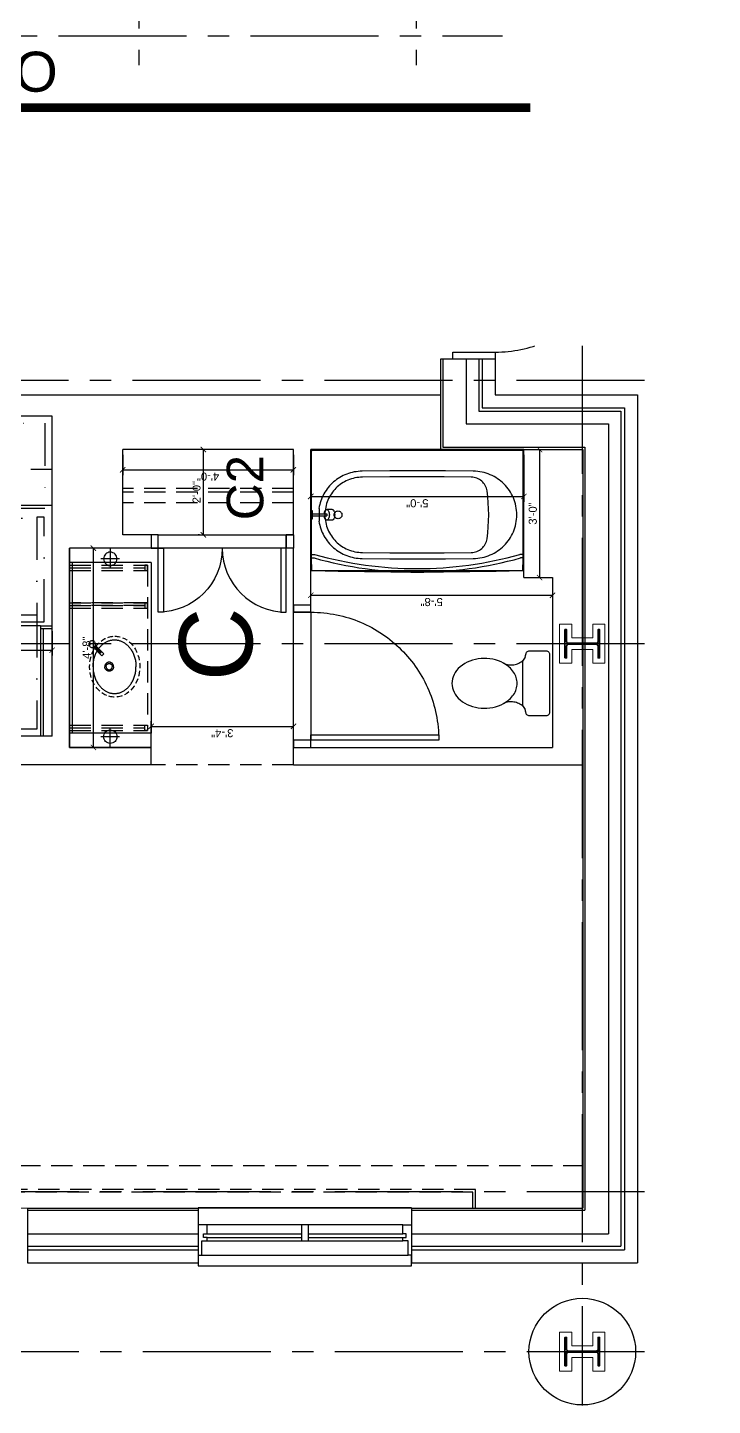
# Model space of a CAD drawing. Header units: inches. Extents: x 5995 to 10907, y 3795 to 5123.
# Drawn here: x 6920.1 to 7112.7, y 4413.8 to 4801.2 of the extents above; entities that cross this region are included whole.
import ezdxf
from ezdxf.enums import TextEntityAlignment as Align
from ezdxf.xclip import XClip

# ---------------------------------------------------------------- set-up
doc = ezdxf.new("R2010")
doc.units = ezdxf.units.IN
doc.header["$LTSCALE"] = 48
doc.header["$MEASUREMENT"] = 0
doc.header["$XCLIPFRAME"] = 0
for name, pattern in [('CENTER2', [1.125, 0.75, -0.125, 0.125, -0.125]), ('DASHDOT2', [0.5, 0.25, -0.125, 0, -0.125]), ('HIDDEN', [0.375, 0.25, -0.125]), ('HIDDEN2', [0.1875, 0.125, -0.0625])]:
    doc.linetypes.add(name, pattern=pattern)
for name, color, linetype in [('_0_Objects', 8, 'Continuous'), ('A-Door', 8, 'Continuous'), ('A-Door-Head', 8, 'Continuous'), ('A-Eqpm', 8, 'Continuous'), ('A-Eqpm-NIC', 8, 'DASHDOT2'), ('A-Flor-Case', 8, 'Continuous'), ('A-Flor-Case-Hidden', 8, 'HIDDEN2'), ('A-Flor-Ovhd', 8, 'HIDDEN2'), ('A-Flor-Pfix', 8, 'Continuous'), ('A-Flor-Soffit', 8, 'HIDDEN2'), ('A-Flor-Spcl', 8, 'Continuous'), ('A-Flor-Wall Mtd Fixture', 8, 'Continuous'), ('A-Glaz', 8, 'Continuous'), ('A-Glaz-Sill', 8, 'Continuous'), ('A-Grid(3-32)', 8, 'CENTER2'), ('A-Wall-Full', 8, 'Continuous'), ('A-Wall-Hatch', 8, 'Continuous')]:
    doc.layers.add(name, color=color, linetype=linetype)
for name, color, linetype, lineweight in [('A-Detl-Hatch', 8, 'Continuous', 18), ('G-Anno-Ttlb', 8, 'Continuous', 50), ('G-Anno-Ttlb @ 12', 8, 'Continuous', 50), ('G-Anno-Ttlb @ 24', 8, 'Continuous', 50), ('G-Anno-Ttlb @ 48', 8, 'Continuous', 50), ('G-Anno-Ttlb @ 96', 8, 'Continuous', 50), ('S-Detl-Hatch', 8, 'Continuous', 18), ('S-Detl-Wide', 8, 'Continuous', 35)]:
    doc.layers.add(name, color=color, linetype=linetype, lineweight=lineweight)
doc.layers.add('G-Anno-Nplt', color=8, linetype='Continuous', lineweight=18, plot=False)
doc.layers.add('G-Anno-View', color=8, linetype='Continuous', lineweight=18, plot=False)
doc.styles.add('G1DIM', font='arial.ttf')
doc.styles.add('RomanS', font='arial.ttf')
doc.styles.get("Standard").update_dxf_attribs({"font": 'arial.ttf'})
doc.dimstyles.new('Aec-Arch-I-96', dxfattribs={"dimscale": 96, "dimtxt": 0.09375, "dimasz": 0.0625, "dimexe": 0.0625, "dimexo": 0.0625, "dimgap": 0.03125, "dimtad": 1, "dimdec": 3, "dimzin": 3, "dimdsep": 46, "dimlunit": 4, "dimtxsty": 'G1DIM', "dimblk": 'ARCHTICK', "dimcen": 0.09375, "dimclrd": 256, "dimclre": 256, "dimclrt": 256, "dimazin": 2, "dimtfac": 0.75, "dimtdec": 3, "dimtix": 1, "dimtmove": 2, "dimatfit": 2, "dimldrblk": 'OPEN90', "dimfxl": 0.0625, "dimtolj": 1, "dimtzin": 0, "dimarcsym": 0})

# ---------------------------------------------------------------- blocks, each defined once
blk = doc.blocks.new('shower head')
for p, q in [((0.5, 0.25), (4.48, 0.25)), ((6.04, 1.5), (4.5, 1.5)), ((0.5, -0.25), (4.48, -0.25)), ((6.02, -1.5), (4.49, -1.5))]:
    blk.add_line(p, q)
blk.add_lwpolyline([(0, -1.12), (0.5, -1.12), (0.5, 1.12), (0, 1.12)], close=True)
at = {"extrusion": (0, 0, -1)}
for centre, start_param, end_param in [((4.5, 0), 4.878708, 10.826996), ((6.02, 0), 6.265998, 9.430839)]:
    blk.add_ellipse(centre, major_axis=(0, 1.5), ratio=0.483735, start_param=start_param, end_param=end_param, dxfattribs=at)
blk.add_open_spline([(4.48, 0.25), (4.49, 0.2), (4.49, 0.16), (4.49, 0.11), (4.5, 0.04), (4.5, -0.04), (4.49, -0.11), (4.49, -0.16), (4.49, -0.21), (4.48, -0.25)], degree=3, knots=[7.6339989, 7.6339989, 7.6339989, 7.6339989, 7.7552894, 7.7552894, 7.7552894, 7.9540134, 7.9540134, 7.9540134, 8.074038, 8.074038, 8.074038, 8.074038])
blk = doc.blocks.new('shower curtain rod')
for p, q in [((-59.75, 0), (-60, 0)), ((-59.75, -2.5), (-59.75, 0)), ((-0.25, 0), (0, 0)), ((-0.25, -2.5), (-0.25, 0)), ((-59.75, -2.5), (-60, -2.5)), ((-59.75, -0.75), (-58.86, -0.75)), ((-59.75, -1.75), (-59, -1.75)), ((-0.25, -0.75), (-1.14, -0.75)), ((-0.25, -1.75), (-1, -1.75)), ((-0.25, -2.5), (0, -2.5))]:
    blk.add_line(p, q)
for centre, radius, start, end in [((-30, 101.37), 107.12, 254.2934, 285.7066), ((-30, 101.34), 106.09, 254.2167, 285.7833)]:
    blk.add_arc(centre, radius, start, end)
blk = doc.blocks.new('tub plan')
for p, q in [((0.12, -32.25), (0.12, -0.31)), ((59.44, -0.12), (0.31, -0.12)), ((59.63, -32.25), (59.63, -0.31)), ((2.25, -16.5), (2.25, -20)), ((-0.07, -33.87), (59.81, -33.87)), ((0.19, -33.86), (0.19, -32.36)), ((59.56, -33.86), (59.56, -32.36))]:
    blk.add_line(p, q)
blk.add_circle((7.62, -18.25), 1.09)
for centre, radius, start, end in [((0.31, -0.31), 0.188, 90, 180), ((59.44, -0.31), 0.188, 0, 90), ((14.37, -18.25), 12.25, 90, 171.7868), ((14.5, -18.25), 10.59, 90, 180), ((30, -982.48), 976.6, 89.08325, 90.91675), ((29.77, -940.73), 933.2, 89.06218, 90.93782), ((45.05, -12.16), 4.5, 8.0478, 90), ((45.62, -18.25), 12.25, 270, 90), ((1.97, -18.25), 48, 351.9522, 8.0478), ((14.5, -18.25), 10.59, 180, 270), ((14.37, -18.25), 12.25, 188.2132, 270), ((45.05, -24.34), 4.5, 270, 351.9522), ((30, 945.98), 976.6, 269.08325, 270.91675), ((29.77, 904.23), 933.2, 269.06218, 270.93782), ((0.25, -32.25), 0.13, 180, 241.143), ((0.25, -33.69), 0.13, 246.6399, 270), ((29.87, 1136.13), 1170.38, 268.54955, 271.45045), ((59.5, -32.25), 0.13, 298.857, 0), ((59.81, -33.81), 0.06, 270, 0)]:
    blk.add_arc(centre, radius, start, end)
at = {"layer": 'A-Flor-Pfix'}
blk.add_blockref('shower head', (-0.07, -18.25), dxfattribs=at)
at = {"layer": 'A-Flor-Spcl'}
blk.add_blockref('shower curtain rod', (59.87, -28.62), dxfattribs=at)
blk = doc.blocks.new('Toiliet American Std Cadet Pro')
for p, q in [((0, 8.06), (0, -8.06)), ((5.84, 9.06), (1, 9.06)), ((6.84, 7.9), (6.84, 8.06)), ((7.53, 6.52), (7, 7.36)), ((7.69, -5.98), (7.69, 5.98)), ((7, -7.36), (7.53, -6.52)), ((1, -9.06), (5.84, -9.06)), ((6.84, -8.06), (6.84, -7.9))]:
    blk.add_line(p, q)
for centre, radius, start, end in [((1, 8.06), 1, 90, 180), ((5.84, 8.06), 1, 0, 90), ((7.84, 7.9), 1, 180, 212.4157), ((6.69, 5.98), 1, 0, 32.4157), ((10.89, 10.1), 4.91, 226.8784, 295.5831), ((7.84, -7.9), 1, 147.5844, 180), ((10.89, -10.1), 4.91, 64.417, 133.1217), ((6.69, -5.98), 1, 327.5844, 0), ((1, -8.06), 1, 180, 270), ((5.84, -8.06), 1, 270, 0)]:
    blk.add_arc(centre, radius, start, end)
for start_param, end_param in [(4.086017, 8.480354), (2.197169, 4.086017)]:
    blk.add_ellipse((18.39, 0), major_axis=(9.17, 0), ratio=0.762999, start_param=start_param, end_param=end_param)
blk = doc.blocks.new('wall sconce')
for p, q in [((-1, 0), (4.625, 0)), ((2, -2.625), (2, 2.625))]:
    blk.add_line(p, q)
blk.add_circle((2, 0), 1.875)
blk = doc.blocks.new('sink1915rear')
for p, q in [((-6, -4.54), (-3.61, -6.94)), ((-5.78, -4.41), (-3.96, -6.23)), ((-5.6, -4.24), (-3.78, -6.05)), ((-5.47, -4.01), (-3.08, -6.41)), ((-3.96, -6.23), (-3.78, -6.05)), ((-3.61, -6.94), (-3.08, -6.41))]:
    blk.add_line(p, q)
blk.add_circle((-6.35, -3.67), 0.938)
for points, knots in [([(-5.07, -5.48), (-5.16, -5.54), (-5.5, -5.8), (-6.03, -6.29), (-6.6, -6.99), (-7.03, -7.71), (-7.32, -8.45), (-7.5, -9.2), (-7.56, -9.95), (-7.5, -10.7), (-7.32, -11.45), (-7.03, -12.19), (-6.6, -12.91), (-6.03, -13.61), (-5.33, -14.26), (-4.48, -14.84), (-3.5, -15.33), (-2.41, -15.7), (-1.23, -15.95), (-0.41, -15.98), (0, -15.99)], [5.387657, 5.387657, 5.387657, 5.387657, 5.72094, 6.671915, 7.55893, 8.391939, 9.182354, 9.943851, 10.690053, 11.436458, 12.198524, 12.989815, 13.823917, 14.712127, 15.664288, 16.687236, 17.780855, 18.938437, 20.147416, 21.38303, 21.38303, 21.38303, 21.38303]), ([(0, -3.91), (-0.41, -3.93), (-1.23, -3.96), (-2.41, -4.2), (-3.48, -4.57), (-4.13, -4.89), (-4.43, -5.06)], [0, 0, 0, 0, 1.238365, 2.448444, 3.606048, 4.621257, 4.621257, 4.621257, 4.621257])]:
    blk.add_open_spline(points, degree=3, knots=knots)
for points in [[(0, -9.7), (-0.48, -9.61), (-0.88, -9.34), (-1.15, -8.93), (-1.25, -8.45), (-1.15, -7.97), (-0.88, -7.57), (-0.48, -7.3), (0, -7.2)], [(0, -7.58), (-0.33, -7.64), (-0.62, -7.83), (-0.81, -8.12), (-0.87, -8.45), (-0.81, -8.79), (-0.62, -9.07), (-0.33, -9.26), (0, -9.33)], [(0, -3.91), (1.24, -3.99), (2.42, -4.23), (3.52, -4.61), (4.49, -5.1), (5.33, -5.68), (6.03, -6.32), (6.59, -7.01), (7.01, -7.73), (7.31, -8.46), (7.48, -9.21), (7.54, -9.95), (7.48, -10.69), (7.31, -11.44), (7.01, -12.17), (6.59, -12.89), (6.03, -13.58), (5.33, -14.22), (4.49, -14.81), (3.51, -15.3), (2.42, -15.67), (1.23, -15.91), (0, -15.99)], [(0, -9.7), (0.48, -9.61), (0.88, -9.34), (1.15, -8.93), (1.25, -8.45), (1.15, -7.97), (0.88, -7.57), (0.48, -7.3), (0, -7.2)], [(0, -7.58), (0.33, -7.64), (0.62, -7.83), (0.81, -8.12), (0.88, -8.45), (0.81, -8.79), (0.62, -9.07), (0.33, -9.26), (0, -9.33)]]:
    blk.add_spline(points, degree=3)
at = {"layer": 'A-Flor-Case-Hidden', "linetype": 'HIDDEN2', "ltscale": 0.25, "extrusion": (0, 0, -1)}
blk.add_ellipse((0, -10.01), major_axis=(-8.56, 0), ratio=0.824818, dxfattribs=at)
blk = doc.blocks.new('41in Std Vanity')
at = {"layer": 'A-Flor-Case'}
for p, q in [((23, 52), (0, 52)), ((0.75, 4), (0.75, 52)), ((23, 4), (23, 52)), ((23, 4), (0, 4))]:
    blk.add_line(p, q, dxfattribs=at)
at = {"layer": 'A-Flor-Case-Hidden'}
for p, q in [((0, 51.25), (22, 51.25)), ((0, 50.5), (21.25, 50.5)), ((22, 4.75), (22, 51.125)), ((0, 49.75), (21.25, 49.75)), ((0, 16.875), (21.25, 16.875)), ((0, 16.125), (21.25, 16.125)), ((21.25, 16.125), (0.75, 16.125)), ((0, 15.375), (22, 15.375)), ((21.25, 15.375), (0.75, 15.375)), ((0, 6.25), (21.25, 6.25)), ((0, 5.5), (21.25, 5.5)), ((0, 4.75), (22, 4.75))]:
    blk.add_line(p, q, dxfattribs=at)
for points in [[(21.25, 49.75), (22, 49.75), (22, 51.25), (21.25, 51.25)], [(21.25, 16.875), (22, 16.875), (22, 15.375), (21.25, 15.375)], [(21.25, 6.25), (22, 6.25), (22, 4.75), (21.25, 4.75)]]:
    blk.add_lwpolyline(points, close=True, dxfattribs=at)
at = {"layer": 'A-Wall-Full'}
for p, q in [((0, 0), (0, 56)), ((0, 56), (23, 56)), ((23, 0), (0, 0))]:
    blk.add_line(p, q, dxfattribs=at)
at = {"layer": 'A-Flor-Pfix', "rotation": 90}
blk.add_blockref('sink1915rear', (2.736, 33.312), dxfattribs=at)
at = {"layer": 'A-Flor-Wall Mtd Fixture', "xscale": -1, "rotation": 90}
blk.add_blockref('wall sconce', (11.5, 55), dxfattribs=at)
at = {"layer": 'A-Flor-Wall Mtd Fixture', "rotation": 90}
blk.add_blockref('wall sconce', (11.5, 1), dxfattribs=at)
blk = doc.blocks.new('36in door')
blk.add_lwpolyline([(-1.5, -36), (0, -36), (0, 0), (-1.5, 0)], close=True)
blk.add_arc((0, 0), 36, 180, 270)
blk = doc.blocks.new('_ArchTick')
at = {"linetype": 'ByBlock', "const_width": 0.15}
blk.add_lwpolyline([(-0.5, -0.5), (0.5, 0.5)], dxfattribs=at)
blk = doc.blocks.new('*D132')
at = {"layer": 'Defpoints', "transparency": 16777216}
for p in [(4.88, 128.67), (60.88, 129.13), (60.88, 129.13)]:
    blk.add_point(p, dxfattribs=at)
at = {"layer": 'G-Anno-Nplt', "lineweight": -2, "transparency": 16777216}
for p, q in [((4.88, 130.17), (4.88, 130.63)), ((4.88, 129.13), (60.88, 129.13))]:
    blk.add_line(p, q, dxfattribs=at)
at = {"layer": 'G-Anno-Nplt', "lineweight": -2, "transparency": 16777216, "xscale": 1.5, "yscale": 1.5, "zscale": 1.5, "rotation": 180}
blk.add_blockref('_ArchTick', (4.88, 129.13), dxfattribs=at)
at = {"layer": 'G-Anno-Nplt', "lineweight": -2, "transparency": 16777216, "xscale": 1.5, "yscale": 1.5, "zscale": 1.5}
blk.add_blockref('_ArchTick', (60.88, 129.13), dxfattribs=at)
at = {"layer": 'G-Anno-Nplt', "transparency": 16777216, "insert": (32.88, 131.03), "char_height": 2.25, "attachment_point": 5, "style": 'G1DIM'}
blk.add_mtext('\\A1;4\'-8"', dxfattribs=at)
blk = doc.blocks.new('_Open90')
at = {"linetype": 'ByBlock', "lineweight": -2}
for p, q in [((0, 0), (-1, 0)), ((-0.5, 0.5), (0, 0)), ((0, 0), (-0.5, -0.5))]:
    blk.add_line(p, q, dxfattribs=at)
blk = doc.blocks.new('*D133')
at = {"layer": 'Defpoints', "transparency": 16777216}
for p in [(0, 112.88), (0, 72.88), (10.78, 72.88)]:
    blk.add_point(p, dxfattribs=at)
at = {"layer": 'G-Anno-Nplt', "lineweight": -2, "transparency": 16777216}
for p, q in [((1.5, 112.88), (12.28, 112.88)), ((10.78, 112.88), (10.78, 72.88)), ((1.5, 72.88), (12.28, 72.88))]:
    blk.add_line(p, q, dxfattribs=at)
at = {"layer": 'G-Anno-Nplt', "lineweight": -2, "transparency": 16777216, "xscale": 1.5, "yscale": 1.5, "zscale": 1.5}
for p, rotation in [((10.78, 112.88), 90), ((10.78, 72.88), 270)]:
    blk.add_blockref('_ArchTick', p, dxfattribs=dict(at, rotation=rotation))
at = {"layer": 'G-Anno-Nplt', "transparency": 16777216, "insert": (8.88, 92.88), "char_height": 2.25, "attachment_point": 5, "rotation": 90, "style": 'G1DIM'}
blk.add_mtext('\\A1;3\'-4"', dxfattribs=at)
blk = doc.blocks.new('*D134')
at = {"layer": 'Defpoints', "transparency": 16777216}
for p in [(47.64, 68), (47.64, 0), (47.64, 0)]:
    blk.add_point(p, dxfattribs=at)
at = {"layer": 'G-Anno-Nplt', "lineweight": -2, "transparency": 16777216}
blk.add_line((47.64, 68), (47.64, 0), dxfattribs=at)
at = {"layer": 'G-Anno-Nplt', "lineweight": -2, "transparency": 16777216, "xscale": 1.5, "yscale": 1.5, "zscale": 1.5}
for p, rotation in [((47.64, 68), 90), ((47.64, 0), 270)]:
    blk.add_blockref('_ArchTick', p, dxfattribs=dict(at, rotation=rotation))
at = {"layer": 'G-Anno-Nplt', "transparency": 16777216, "insert": (45.74, 34), "char_height": 2.25, "attachment_point": 5, "rotation": 90, "style": 'G1DIM'}
blk.add_mtext('\\A1;5\'-8"', dxfattribs=at)
blk = doc.blocks.new('*D135')
at = {"layer": 'Defpoints', "transparency": 16777216}
for p in [(52.62, 7.98), (88.62, 8.06), (52.62, 3.66)]:
    blk.add_point(p, dxfattribs=at)
at = {"layer": 'G-Anno-Nplt', "lineweight": -2, "transparency": 16777216}
for p, q in [((52.62, 6.48), (52.62, 2.16)), ((88.62, 6.56), (88.62, 2.16)), ((88.62, 3.66), (52.62, 3.66))]:
    blk.add_line(p, q, dxfattribs=at)
at = {"layer": 'G-Anno-Nplt', "lineweight": -2, "transparency": 16777216, "xscale": 1.5, "yscale": 1.5, "zscale": 1.5, "rotation": 180}
blk.add_blockref('_ArchTick', (52.62, 3.66), dxfattribs=at)
at = {"layer": 'G-Anno-Nplt', "lineweight": -2, "transparency": 16777216, "xscale": 1.5, "yscale": 1.5, "zscale": 1.5}
blk.add_blockref('_ArchTick', (88.62, 3.66), dxfattribs=at)
at = {"layer": 'G-Anno-Nplt', "transparency": 16777216, "insert": (70.62, 5.56), "char_height": 2.25, "attachment_point": 5, "style": 'G1DIM'}
blk.add_mtext('\\A1;3\'-0"', dxfattribs=at)
blk = doc.blocks.new('*D136')
at = {"layer": 'Defpoints', "transparency": 16777216}
for p in [(88.62, 68), (75.42, 8.06), (88.62, 8.06)]:
    blk.add_point(p, dxfattribs=at)
at = {"layer": 'G-Anno-Nplt', "lineweight": -2, "transparency": 16777216}
for p, q in [((87.12, 68), (73.92, 68)), ((75.42, 68), (75.42, 8.06)), ((87.12, 8.06), (73.92, 8.06))]:
    blk.add_line(p, q, dxfattribs=at)
at = {"layer": 'G-Anno-Nplt', "lineweight": -2, "transparency": 16777216, "xscale": 1.5, "yscale": 1.5, "zscale": 1.5}
for p, rotation in [((75.42, 68), 90), ((75.42, 8.06), 270)]:
    blk.add_blockref('_ArchTick', p, dxfattribs=dict(at, rotation=rotation))
at = {"layer": 'G-Anno-Nplt', "transparency": 16777216, "insert": (73.52, 38.03), "char_height": 2.25, "attachment_point": 5, "rotation": 90, "style": 'G1DIM'}
blk.add_mtext('\\A1;5\'-0"', dxfattribs=at)
blk = doc.blocks.new('refrigerator')
blk.add_line((-30.125, 0), (-30.125, -29.5))
for points in [[(-32.125, -29.5), (0, -29.5), (0, 0), (-32.125, 0)], [(-34.125, -3.75), (-32.125, -3.75), (-32.125, -2.25), (-34.125, -2.25)], [(-59.625, -31.5), (-59.625, -29.5), (-30.125, -29.5), (-30.125, -31.5)]]:
    blk.add_lwpolyline(points, close=True)
blk.add_arc((-30.125, -29.5), 29.5, 90, 183.88744)
blk = doc.blocks.new('kitchen faucet')
for p, q in [((0.93, 0.38), (8.38, 0.38)), ((1, 0.12), (4, 0.12)), ((4, -0.12), (4, 0.12)), ((0.93, -0.38), (8.38, -0.38)), ((1, -0.12), (4, -0.12))]:
    blk.add_line(p, q)
blk.add_circle((0, 0), 1)
blk.add_arc((8.38, 0), 0.375, 270, 90)
blk = doc.blocks.new('kitchen sink')
blk.add_lwpolyline([(-14.94, -6.97, 0.143329), (-14, -7.25), (-3, -7.25, 0.414214), (-1.25, -5.5), (-1.25, 5.5, 0.414214), (-3, 7.25), (-14, 7.25, 0.414214), (-15.75, 5.5), (-15.75, -5.5, 0.143329), (-15.47, -6.44, 0.143329)], format="xyb")
blk.add_circle((-10.75, 0), 1.5)
at = {"layer": 'A-Flor-Case-Hidden'}
for p, q in [((-15.75, 8.5), (-17, 7.25)), ((-1.25, 8.5), (0, 7.25)), ((-16.64, -7.61), (-17, -7.25)), ((-1.25, -8.5), (0, -7.25)), ((-15.75, -8.5), (-16.11, -8.14))]:
    blk.add_line(p, q, dxfattribs=at)
for points in [[(-1.25, 8.5), (-15.75, 8.5)], [(-17, 7.25), (-17, -7.25)], [(0, -7.25), (0, 7.25)], [(-15.75, -8.5), (-1.25, -8.5)]]:
    blk.add_lwpolyline(points, dxfattribs=at)
at = {"rotation": 45.00000000000001}
blk.add_blockref('kitchen faucet', (-17.38, -8.88), dxfattribs=at)
blk = doc.blocks.new('cooktop')
at = {"ltscale": 0.5}
blk.add_lwpolyline([(-7.56, -21.5), (7.56, -21.5, 0.414214), (8.56, -20.5), (8.56, -1, 0.414214), (7.56, 0), (-7.56, 0, 0.414214), (-8.56, -1), (-8.56, -20.5, 0.414214)], format="xyb", close=True, dxfattribs=at)
for centre, radius in [((-3.27, -5.47), 3), ((6.32, -3.4), 0.75), ((6.32, -6.24), 0.75), ((-0.31, -15.05), 4.66)]:
    blk.add_circle(centre, radius, dxfattribs=at)
blk = doc.blocks.new('*D177')
at = {"layer": 'Defpoints', "transparency": 16777216}
for p in [(-59, 34.87), (-90, 34.75), (-59, 25.02)]:
    blk.add_point(p, dxfattribs=at)
at = {"layer": 'G-Anno-Nplt', "lineweight": -2, "transparency": 16777216}
for p, q in [((-90, 33.25), (-90, 23.52)), ((-59, 33.37), (-59, 23.52)), ((-90, 25.02), (-59, 25.02))]:
    blk.add_line(p, q, dxfattribs=at)
at = {"layer": 'G-Anno-Nplt', "lineweight": -2, "transparency": 16777216, "xscale": 1.5, "yscale": 1.5, "zscale": 1.5, "rotation": 180}
blk.add_blockref('_ArchTick', (-90, 25.02), dxfattribs=at)
at = {"layer": 'G-Anno-Nplt', "lineweight": -2, "transparency": 16777216, "xscale": 1.5, "yscale": 1.5, "zscale": 1.5}
blk.add_blockref('_ArchTick', (-59, 25.02), dxfattribs=at)
at = {"layer": 'G-Anno-Nplt', "transparency": 16777216, "insert": (-74.5, 26.9), "char_height": 2.25, "attachment_point": 5, "style": 'G1DIM'}
blk.add_mtext('\\A1;2\'-7"', dxfattribs=at)
blk = doc.blocks.new('*D178')
at = {"layer": 'Defpoints', "transparency": 16777216}
for p in [(-59, 34.75), (-25, 34.75), (-25, 25.02)]:
    blk.add_point(p, dxfattribs=at)
at = {"layer": 'G-Anno-Nplt', "lineweight": -2, "transparency": 16777216}
for p, q in [((-59, 33.25), (-59, 23.52)), ((-25, 33.25), (-25, 23.52)), ((-59, 25.02), (-25, 25.02))]:
    blk.add_line(p, q, dxfattribs=at)
at = {"layer": 'G-Anno-Nplt', "lineweight": -2, "transparency": 16777216, "xscale": 1.5, "yscale": 1.5, "zscale": 1.5, "rotation": 180}
blk.add_blockref('_ArchTick', (-59, 25.02), dxfattribs=at)
at = {"layer": 'G-Anno-Nplt', "lineweight": -2, "transparency": 16777216, "xscale": 1.5, "yscale": 1.5, "zscale": 1.5}
blk.add_blockref('_ArchTick', (-25, 25.02), dxfattribs=at)
at = {"layer": 'G-Anno-Nplt', "transparency": 16777216, "insert": (-42, 26.92), "char_height": 2.25, "attachment_point": 5, "style": 'G1DIM'}
blk.add_mtext('\\A1;2\'-10"', dxfattribs=at)
blk = doc.blocks.new('*D179')
at = {"layer": 'Defpoints', "transparency": 16777216}
for p in [(-59, 34.75), (-65.84, 0), (-59, 0)]:
    blk.add_point(p, dxfattribs=at)
at = {"layer": 'G-Anno-Nplt', "lineweight": -2, "transparency": 16777216}
for p, q in [((-60.5, 34.75), (-67.34, 34.75)), ((-65.84, 34.75), (-65.84, 0)), ((-60.5, 0), (-67.34, 0))]:
    blk.add_line(p, q, dxfattribs=at)
at = {"layer": 'G-Anno-Nplt', "lineweight": -2, "transparency": 16777216, "xscale": 1.5, "yscale": 1.5, "zscale": 1.5}
for p, rotation in [((-65.84, 34.75), 90), ((-65.84, 0), 270)]:
    blk.add_blockref('_ArchTick', p, dxfattribs=dict(at, rotation=rotation))
at = {"layer": 'G-Anno-Nplt', "transparency": 16777216, "insert": (-68.6, 17.37), "char_height": 2.25, "attachment_point": 5, "rotation": 90, "style": 'G1DIM'}
blk.add_mtext('\\A1;2\'-10{\\H0.750000x;\\S3/4;}"', dxfattribs=at)
blk = doc.blocks.new('*D180')
at = {"layer": 'Defpoints', "transparency": 16777216}
for p in [(-25, 25.02), (0, 25.02), (0, 25.02)]:
    blk.add_point(p, dxfattribs=at)
at = {"layer": 'G-Anno-Nplt', "lineweight": -2, "transparency": 16777216}
blk.add_line((-25, 25.02), (0, 25.02), dxfattribs=at)
at = {"layer": 'G-Anno-Nplt', "lineweight": -2, "transparency": 16777216, "xscale": 1.5, "yscale": 1.5, "zscale": 1.5, "rotation": 180}
blk.add_blockref('_ArchTick', (-25, 25.02), dxfattribs=at)
at = {"layer": 'G-Anno-Nplt', "lineweight": -2, "transparency": 16777216, "xscale": 1.5, "yscale": 1.5, "zscale": 1.5}
blk.add_blockref('_ArchTick', (0, 25.02), dxfattribs=at)
at = {"layer": 'G-Anno-Nplt', "transparency": 16777216, "insert": (-12.5, 26.9), "char_height": 2.25, "attachment_point": 5, "style": 'G1DIM'}
blk.add_mtext('\\A1;2\'-1"', dxfattribs=at)
blk = doc.blocks.new('*D181')
at = {"layer": 'Defpoints', "transparency": 16777216}
for p in [(0, 78), (0, 0), (6.36, 0)]:
    blk.add_point(p, dxfattribs=at)
at = {"layer": 'G-Anno-Nplt', "lineweight": -2, "transparency": 16777216}
for p, q in [((1.5, 78), (7.86, 78)), ((6.36, 78), (6.36, 0)), ((1.5, 0), (7.86, 0))]:
    blk.add_line(p, q, dxfattribs=at)
at = {"layer": 'G-Anno-Nplt', "lineweight": -2, "transparency": 16777216, "xscale": 1.5, "yscale": 1.5, "zscale": 1.5}
for p, rotation in [((6.36, 78), 90), ((6.36, 0), 270)]:
    blk.add_blockref('_ArchTick', p, dxfattribs=dict(at, rotation=rotation))
at = {"layer": 'G-Anno-Nplt', "transparency": 16777216, "insert": (4.46, 39), "char_height": 2.25, "attachment_point": 5, "rotation": 90, "style": 'G1DIM'}
blk.add_mtext('\\A1;6\'-6"', dxfattribs=at)
blk = doc.blocks.new('*D139')
at = {"layer": 'Defpoints', "transparency": 16777216}
for p in [(3.75, -38.13), (27.75, -37.67), (27.75, -38.13)]:
    blk.add_point(p, dxfattribs=at)
at = {"layer": 'G-Anno-Nplt', "lineweight": -2, "transparency": 16777216}
for p, q in [((3.75, -36.63), (3.75, -36.17)), ((3.75, -37.67), (27.75, -37.67)), ((27.75, -36.63), (27.75, -36.17))]:
    blk.add_line(p, q, dxfattribs=at)
at = {"layer": 'G-Anno-Nplt', "lineweight": -2, "transparency": 16777216, "xscale": 1.5, "yscale": 1.5, "zscale": 1.5, "rotation": 180}
blk.add_blockref('_ArchTick', (3.75, -37.67), dxfattribs=at)
at = {"layer": 'G-Anno-Nplt', "lineweight": -2, "transparency": 16777216, "xscale": 1.5, "yscale": 1.5, "zscale": 1.5}
blk.add_blockref('_ArchTick', (27.75, -37.67), dxfattribs=at)
at = {"layer": 'G-Anno-Nplt', "transparency": 16777216, "insert": (15.75, -35.77), "char_height": 2.25, "attachment_point": 5, "style": 'G1DIM'}
blk.add_mtext('\\A1;2\'-0"', dxfattribs=at)
blk = doc.blocks.new('*D140')
at = {"layer": 'Defpoints', "transparency": 16777216}
for p in [(27.75, -15), (22.03, -63), (27.75, -63)]:
    blk.add_point(p, dxfattribs=at)
at = {"layer": 'G-Anno-Nplt', "lineweight": -2, "transparency": 16777216}
for p, q in [((26.25, -15), (20.53, -15)), ((22.03, -15), (22.03, -63)), ((26.25, -63), (20.53, -63))]:
    blk.add_line(p, q, dxfattribs=at)
at = {"layer": 'G-Anno-Nplt', "lineweight": -2, "transparency": 16777216, "xscale": 1.5, "yscale": 1.5, "zscale": 1.5}
for p, rotation in [((22.03, -15), 90), ((22.03, -63), 270)]:
    blk.add_blockref('_ArchTick', p, dxfattribs=dict(at, rotation=rotation))
at = {"layer": 'G-Anno-Nplt', "transparency": 16777216, "insert": (20.14, -39), "char_height": 2.25, "attachment_point": 5, "rotation": 90, "style": 'G1DIM'}
blk.add_mtext('\\A1;4\'-0"', dxfattribs=at)
blk = doc.blocks.new('18in door')
blk.add_lwpolyline([(0, 0), (1.5, 0), (1.5, 18), (0, 18)], close=True)
blk.add_arc((0, 0), 18, 0, 90)
blk = doc.blocks.new('*U188')
at = {"layer": 'G-Anno-Ttlb'}
blk.add_lwpolyline([(0.2109, 0, 0.025, 0.025, 0), (3.1155, 0, 0.000521, 0.000521, 0)], format="xyseb", dxfattribs=at)
blk = doc.blocks.new('*U247')
at = {"layer": 'G-Anno-Ttlb @ 96', "xscale": 96, "yscale": 96, "zscale": 96}
blk.add_blockref('*U188', (6762.39, 4778.67), dxfattribs=at)
blk = doc.blocks.new('Anno_Title_T1')
at = {"linetype": 'ByBlock', "lineweight": -2, "style": 'RomanS'}
blk.add_attdef('TITLE', (2.75, 0.5), '', height=1.25, dxfattribs=at)
blk.add_attdef('SCALE', text='', height=0.75, dxfattribs=at).set_placement((2.75, -0.5), align=Align.TOP_LEFT)
blk = doc.blocks.new('*U249')
at = {"layer": 'G-Anno-Ttlb @ 12'}
ref = blk.add_blockref('Anno_Title_T1', (6762.39, 4778.67), dxfattribs=dict(at, xscale=1.125, yscale=1.125, zscale=1.125))
ref.add_attrib('SCALE', 'SCALE: 1/4"= 1\'-0"', dxfattribs={"layer": '0', "linetype": 'ByBlock', "lineweight": -2, "height": 0.8438}).set_placement((6765.48, 4778.11), align=Align.TOP_LEFT)
ref.add_attrib('TITLE', 'KS3- KING STUDIO', (6765.48, 4779.23), dxfattribs={"layer": '0', "linetype": 'ByBlock', "lineweight": -2, "height": 1.4062})
at = {"layer": 'G-Anno-Ttlb @ 24'}
ref = blk.add_blockref('Anno_Title_T1', (6762.39, 4778.67), dxfattribs=dict(at, xscale=2.25, yscale=2.25, zscale=2.25))
ref.add_attrib('SCALE', 'SCALE: 1/4"= 1\'-0"', dxfattribs={"layer": '0', "linetype": 'ByBlock', "lineweight": -2, "height": 1.6875}).set_placement((6768.58, 4777.55), align=Align.TOP_LEFT)
ref.add_attrib('TITLE', 'KS3- KING STUDIO', (6768.58, 4779.8), dxfattribs={"layer": '0', "linetype": 'ByBlock', "lineweight": -2, "height": 2.8125})
at = {"layer": 'G-Anno-Ttlb @ 48'}
ref = blk.add_blockref('Anno_Title_T1', (6762.39, 4778.67), dxfattribs=dict(at, xscale=4.5, yscale=4.5, zscale=4.5))
ref.add_attrib('SCALE', 'SCALE: 1/4"= 1\'-0"', dxfattribs={"layer": '0', "linetype": 'ByBlock', "lineweight": -2, "height": 3.375}).set_placement((6774.76, 4776.42), align=Align.TOP_LEFT)
ref.add_attrib('TITLE', 'KS3- KING STUDIO', (6774.76, 4780.92), dxfattribs={"layer": '0', "linetype": 'ByBlock', "lineweight": -2, "height": 5.625})
at = {"layer": 'G-Anno-Ttlb @ 96'}
ref = blk.add_blockref('Anno_Title_T1', (6762.39, 4778.67), dxfattribs=dict(at, xscale=9, yscale=9, zscale=9))
ref.add_attrib('SCALE', 'SCALE: 1/4"= 1\'-0"', dxfattribs={"layer": '0', "linetype": 'ByBlock', "lineweight": -2, "height": 6.75}).set_placement((6787.14, 4774.17), align=Align.TOP_LEFT)
ref.add_attrib('TITLE', 'KS3- KING STUDIO', (6787.14, 4783.17), dxfattribs={"layer": '0', "linetype": 'ByBlock', "lineweight": -2, "height": 11.25})
blk = doc.blocks.new('*U8')
at = {"layer": 'A-Detl-Hatch'}
h = blk.add_hatch(dxfattribs=at)
h.set_pattern_fill('ANSI32', color=256, scale=6, style=0)
h.set_pattern_definition([(45, (0, -4.865), (-1.591, 1.591), []), (45, (1.0607, -4.865), (-1.591, 1.591), [])])
edge = h.paths.add_edge_path()
edge.add_line((3.98, -9.73), (3.98, -9.295))
edge.add_line((3.98, -9.295), (0.645, -9.295))
edge.add_arc((0.645, -8.795), 0.5, 180, 270, ccw=False)
edge.add_line((0.145, -8.795), (0.145, -0.935))
edge.add_arc((0.645, -0.935), 0.5, 90, 180, ccw=False)
edge.add_line((0.645, -0.435), (3.98, -0.435))
edge.add_line((3.98, -0.435), (3.98, 0))
edge.add_line((3.98, 0), (-3.98, 0))
edge.add_line((-3.98, 0), (-3.98, -0.435))
edge.add_line((-3.98, -0.435), (-0.645, -0.435))
edge.add_arc((-0.645, -0.935), 0.5, 0, 90, ccw=False)
edge.add_line((-0.145, -0.935), (-0.145, -8.795))
edge.add_arc((-0.645, -8.795), 0.5, -90, 0, ccw=False)
edge.add_line((-0.645, -9.295), (-3.98, -9.295))
edge.add_line((-3.98, -9.295), (-3.98, -9.73))
edge.add_line((-3.98, -9.73), (3.98, -9.73))
at = {"linetype": 'ByBlock'}
blk.add_lwpolyline([(3.98, -9.73), (3.98, -9.295), (0.645, -9.295, -0.4142136), (0.145, -8.795), (0.145, -0.935, -0.4142136), (0.645, -0.435), (3.98, -0.435), (3.98, 0), (-3.98, 0), (-3.98, -0.435), (-0.645, -0.435, -0.4142136), (-0.145, -0.935), (-0.145, -8.795, -0.4142136), (-0.645, -9.295), (-3.98, -9.295), (-3.98, -9.73)], format="xyb", close=True, dxfattribs=at)
blk = doc.blocks.new('W10X33')
at = {"layer": 'S-Detl-Hatch'}
blk.add_lwpolyline([(13773.28, -7309.78), (13773.28, -7306.34), (13769.45, -7306.34), (13769.45, -7300.48), (13773.28, -7300.48), (13773.28, -7297.05), (13762.32, -7297.05), (13762.32, -7300.48), (13766.16, -7300.48), (13766.16, -7306.34), (13762.32, -7306.34), (13762.32, -7309.78)], close=True, dxfattribs=at)
at = {"layer": 'S-Detl-Wide'}
blk.add_blockref('*U8', (13767.8, -7298.55), dxfattribs=at)
blk = doc.blocks.new('1ST FLOOR - STRUCTURAL GRID')
at = {"layer": 'A-Grid(3-32)'}
for p, q in [((2810.5, -7426.01), (2810.5, -9520.75)), ((2888.5, -7426.01), (2888.5, -9520.75)), ((5684.5, -7426.01), (5684.5, -9520.75)), ((2104.5, -8080.75), (5927.38, -8080.75)), ((5927.38, -8924.75), (2104.5, -8924.75)), ((5927.38, -8998.75), (2104.5, -8998.75)), ((2104.5, -9152.75), (5927.38, -9152.75)), ((2104.5, -9197.75), (5927.38, -9197.75))]:
    blk.add_line(p, q, dxfattribs=at)
at = {"rotation": 270}
for p in [(12987.91, 4769.05), (12987.91, 4570.05)]:
    blk.add_blockref('W10X33', p, dxfattribs=at)
blk = doc.blocks.new('EXTERIOR WINDOW')
at = {"layer": 'A-Glaz'}
for p, q in [((3829.83, -10349.67), (3856.33, -10349.67)), ((3858.33, -10349.67), (3884.83, -10349.67)), ((3829.83, -10350.67), (3856.33, -10350.67)), ((3829.83, -10351.67), (3884.83, -10351.67)), ((3858.33, -10350.67), (3884.83, -10350.67))]:
    blk.add_line(p, q, dxfattribs=at)
for points in [[(3829.83, -10349.67), (3829.83, -10347.17), (3827.33, -10347.17), (3827.33, -10355.67), (3828.33, -10355.67), (3828.33, -10351.67), (3829.83, -10351.67), (3829.83, -10350.67), (3828.83, -10350.67), (3828.83, -10349.67), (3829.83, -10349.67)], [(3884.83, -10349.67), (3884.83, -10347.17), (3887.33, -10347.17), (3887.33, -10355.67), (3886.33, -10355.67), (3886.33, -10351.67), (3884.83, -10351.67), (3884.83, -10350.67), (3885.83, -10350.67), (3885.83, -10349.67), (3884.83, -10349.67)]]:
    blk.add_lwpolyline(points, dxfattribs=at)
blk.add_lwpolyline([(3858.33, -10347.17), (3856.33, -10347.17), (3856.33, -10351.67), (3858.33, -10351.67)], close=True, dxfattribs=at)
at = {"layer": 'A-Glaz-Sill'}
for p, q in [((3887.33, -10342.42), (3827.33, -10342.42)), ((3884.83, -10347.17), (3829.83, -10347.17)), ((3828.33, -10355.67), (3886.33, -10355.67))]:
    blk.add_line(p, q, dxfattribs=at)
blk.add_lwpolyline([(3827.33, -10355.67), (3827.33, -10358.67), (3887.33, -10358.67), (3887.33, -10355.67)], dxfattribs=at)
blk = doc.blocks.new('Door 36in')
blk.add_lwpolyline([(0, 36), (1.5, 36), (1.5, 0), (0, 0)], close=True)
blk.add_arc((0, 0), 36, 0, 90)
blk = doc.blocks.new('1ST FLOOR CORE & SHELL')
at = {"layer": 'A-Door'}
blk.add_lwpolyline([(5648.12, -8916.75), (5660, -8916.75), (5660, -8918.75), (5648.12, -8918.75)], close=True, dxfattribs=at)
at = {"layer": 'A-Wall-Full'}
for p, q in [((4654.75, -8166.76), (5174.16, -8263.57)), ((4667.87, -8182.55), (5171.75, -8276.47)), ((5660, -8918.75), (5644.62, -8918.75)), ((5644.62, -8918.75), (5644.62, -8944.13)), ((5660, -8918.75), (5660, -8928.75)), ((5660, -8928.75), (5700, -8928.75)), ((5700, -8928.75), (5700, -9172.75)), ((5644.62, -8944.13), (5684.62, -8944.13)), ((5684.62, -8944.13), (5684.62, -9157.38)), ((5528.5, -9157.38), (5528.5, -9172.75)), ((5528.5, -9157.38), (5576.5, -9157.38)), ((5576.5, -9157.38), (5576.5, -9172.75)), ((5636.5, -9157.38), (5636.5, -9172.75)), ((5636.5, -9157.38), (5684.62, -9157.38)), ((5528.5, -9172.75), (5576.5, -9172.75)), ((5636.5, -9172.75), (5700, -9172.75))]:
    blk.add_line(p, q, dxfattribs=at)
blk.add_circle((5684.5, -9197.75), 15, dxfattribs=at)
at = {"layer": 'A-Wall-Hatch'}
for p, q in [((4655.75, -8167.96), (5173.98, -8264.55)), ((4656.62, -8169.01), (5173.82, -8265.41)), ((4660.62, -8173.83), (5173.08, -8269.35)), ((4667.25, -8181.8), (5171.87, -8275.86)), ((5645.25, -8918.75), (5645.25, -8943.5)), ((5651.87, -8918.75), (5651.87, -8936.88)), ((5655.37, -8918.75), (5655.37, -8933.38)), ((5656.37, -8918.75), (5656.37, -8932.38)), ((5656.37, -8932.38), (5696.37, -8932.38)), ((5696.37, -8932.38), (5696.37, -9169.12)), ((5655.37, -8933.38), (5695.37, -8933.38)), ((5695.37, -8933.38), (5695.37, -9168.12)), ((5651.87, -8936.88), (5691.87, -8936.88)), ((5691.87, -8936.88), (5691.87, -9164.62)), ((5645.25, -8943.5), (5685.25, -8943.5)), ((5685.25, -8943.5), (5685.25, -9158)), ((5528.5, -9158), (5576.5, -9158)), ((5636.5, -9158), (5685.25, -9158)), ((5528.5, -9164.62), (5576.5, -9164.62)), ((5636.5, -9164.62), (5691.87, -9164.62)), ((5528.5, -9168.12), (5576.5, -9168.12)), ((5636.5, -9168.12), (5695.37, -9168.12)), ((5528.5, -9169.12), (5576.5, -9169.12)), ((5636.5, -9169.12), (5696.37, -9169.12))]:
    blk.add_line(p, q, dxfattribs=at)
blk.add_blockref('EXTERIOR WINDOW', (1749.17, 1185.05))
at = {"layer": 'A-Door', "rotation": 270}
blk.add_blockref('Door 36in', (5660, -8880.75), dxfattribs=at)
blk = doc.blocks.new('Suite Vanity and Bath 1')
at = {"layer": 'A-Door'}
for points in [[(6.875, 72.875), (4.875, 72.875), (4.875, 68), (6.875, 68)], [(44.875, 72.875), (42.875, 72.875), (42.875, 68), (44.875, 68)]]:
    blk.add_lwpolyline(points, close=True, dxfattribs=at)
at = {"layer": 'A-Door-Head'}
blk.add_lwpolyline([(6.875, 72.875), (42.875, 72.875), (42.875, 68), (6.875, 68)], close=True, dxfattribs=at)
at = {"layer": 'A-Flor-Soffit'}
blk.add_line((0, 72.875), (0, 112.875), dxfattribs=at)
at = {"layer": 'A-Wall-Full'}
for p, q in [((0, 112.875), (0, 135.875)), ((4.875, 135.875), (60.875, 135.875)), ((4.875, 112.875), (4.875, 135.875)), ((60.875, 110.875), (60.875, 135.875)), ((0, 112.875), (4.875, 112.875)), ((0, 72.875), (0, 0)), ((0, 72.875), (6.875, 72.875)), ((6.875, 68), (6.875, 72.875)), ((42.875, 68), (42.875, 72.875)), ((42.875, 72.875), (60.875, 72.875)), ((4.875, 68), (4.875, 0)), ((4.875, 68), (6.875, 68)), ((42.875, 68), (88.625, 68)), ((88.625, 8.06), (88.625, 68)), ((52.625, 8.06), (52.625, 0)), ((52.625, 8.06), (88.625, 8.06)), ((52.625, 0), (4.875, 0))]:
    blk.add_line(p, q, dxfattribs=at)
at = {"extrusion": (0, 0, -1), "zscale": -1, "rotation": 270}
blk.add_blockref('41in Std Vanity', (-60.875, 135.875), dxfattribs=at)
at = {"layer": 'A-Door', "extrusion": (0, 0, -1), "zscale": -1}
blk.add_blockref('36in door', (-6.875, 68), dxfattribs=at)
at = {"layer": 'A-Flor-Pfix', "extrusion": (0, 0, -1), "xscale": -1, "zscale": -1, "rotation": 90}
blk.add_blockref('tub plan', (-88.4982, 67.9332), dxfattribs=at)
at = {"layer": 'A-Flor-Pfix', "rotation": 90.00004864950782}
blk.add_blockref('Toiliet American Std Cadet Pro', (22.875, 0.75), dxfattribs=at)
at = {"layer": 'G-Anno-View', "insert": (23.4468, 105.0143), "char_height": 20.5811, "width": 161.68767, "attachment_point": 1, "style": 'G1DIM'}
blk.add_mtext('C', dxfattribs=at)
at = {"layer": 'G-Anno-Nplt'}
for base, p1, p2, picture, middle in [((60.875, 129.1324), (4.875, 128.6673), (60.875, 129.1324), '*D132', (32.875, 131.0311)), ((52.625, 3.6648), (88.625, 8.06), (52.625, 7.9826), '*D135', (70.625, 5.5644))]:
    dim = blk.add_linear_dim(base=base, p1=p1, p2=p2, dimstyle='Aec-Arch-I-96', override={"dimscale": 24, "dimsah": 1, "dimclrt": 256}, dxfattribs=at)
    dim.commit()
    dim.dimension.update_dxf_attribs({"geometry": picture, "text_midpoint": middle})
for base, p1, p2, picture, middle in [((10.7773, 72.875), (0, 112.875), (0, 72.875), '*D133', (8.8777, 92.875)), ((47.6409, 0), (47.6409, 68), (47.6409, 0), '*D134', (45.7422, 34)), ((75.4218, 8.06), (88.625, 68), (88.625, 8.06), '*D136', (73.523, 38.03))]:
    dim = blk.add_linear_dim(base=base, p1=p1, p2=p2, angle=90, dimstyle='Aec-Arch-I-96', override={"dimscale": 24, "dimsah": 1, "dimclrt": 256}, dxfattribs=at)
    dim.commit()
    dim.dimension.update_dxf_attribs({"geometry": picture, "text_midpoint": middle})
blk = doc.blocks.new('Suite Kitchen 1')
at = {"layer": 'A-Eqpm'}
for points in [[(-3, 82.875), (-23, 82.875), (-23, 83.375), (-3, 83.375)], [(-4, 82.875), (-22, 82.875), (-22, 79.375), (-4, 79.375)]]:
    blk.add_lwpolyline(points, close=True, dxfattribs=at)
at = {"layer": 'A-Eqpm-NIC'}
for points in [[(-0.25, 47.875), (-15.5, 47.875), (-15.5, 77.75), (-0.25, 77.75)], [(-2, 2), (-26, 2), (-26, 26), (-2, 26)]]:
    blk.add_lwpolyline(points, close=True, dxfattribs=at)
at = {"layer": 'A-Flor-Case'}
for p, q in [((-25, 78), (-25, 0)), ((-59, 3.25), (-90, 3.25)), ((-59.75, 2.5), (-90, 2.5)), ((-59.75, 3.25), (-59.75, 0)), ((-59, 3.25), (-59, 0))]:
    blk.add_line(p, q, dxfattribs=at)
at = {"layer": 'A-Flor-Ovhd'}
for p, q in [((-15, 0), (-15, 77.75)), ((-59, 3.25), (-59, 34.875))]:
    blk.add_line(p, q, dxfattribs=at)
at = {"layer": 'A-Wall-Full'}
for p, q in [((-26, 82.875), (0, 82.875)), ((-26, 78), (-26, 82.875)), ((-26, 78), (0, 78)), ((0, 0), (0, 78)), ((-93.75, 0), (-93.75, 38.5)), ((-59, 38.5), (-93.75, 38.5)), ((-59, 34.75), (-59, 38.5)), ((-59, 34.75), (-90, 34.75)), ((-90, 0), (-90, 34.75)), ((-90, 0), (0, 0))]:
    blk.add_line(p, q, dxfattribs=at)
at = {"layer": 'G-Anno-Nplt'}
blk.add_line((-90, -4.875), (0, -4.875), dxfattribs=at)
at = {"layer": 'A-Eqpm-NIC', "extrusion": (0, 0, -1), "zscale": -1}
for name, p in [('cooktop', (14.25, 74.75)), ('refrigerator', (88, 33.75))]:
    blk.add_blockref(name, p, dxfattribs=at)
at = {"layer": 'A-Flor-Pfix', "extrusion": (0, 0, -1), "zscale": -1}
blk.add_blockref('kitchen sink', (22.75, 40), dxfattribs=at)
at = {"layer": 'G-Anno-View', "insert": (-60.0267, 61.8875), "char_height": 20.58111, "width": 161.68767, "attachment_point": 1, "style": 'G1DIM'}
blk.add_mtext('K2', dxfattribs=at)
at = {"layer": 'G-Anno-Nplt'}
for base, p1, p2, picture, middle in [((6.3574, 0), (0, 78), (0, 0), '*D181', (4.4586, 39)), ((-65.8421, 0), (-59, 34.75), (-59, 0), '*D179', (-68.5984, 17.375))]:
    dim = blk.add_linear_dim(base=base, p1=p1, p2=p2, angle=90, dimstyle='Aec-Arch-I-96', override={"dimscale": 24, "dimsah": 1, "dimclrt": 256}, dxfattribs=at)
    dim.commit()
    dim.dimension.update_dxf_attribs({"geometry": picture, "text_midpoint": middle})
for base, p1, p2, picture, middle in [((-59, 25.0209), (-90, 34.75), (-59, 34.875), '*D177', (-74.5, 26.9005)), ((-25, 25.0209), (-59, 34.75), (-25, 34.75), '*D178', (-42, 26.9197)), ((0, 25.0209), (-25, 25.0209), (0, 25.0209), '*D180', (-12.5, 26.9005))]:
    dim = blk.add_linear_dim(base=base, p1=p1, p2=p2, dimstyle='Aec-Arch-I-96', override={"dimscale": 24, "dimsah": 1, "dimclrt": 256}, dxfattribs=at)
    dim.commit()
    dim.dimension.update_dxf_attribs({"geometry": picture, "text_midpoint": middle})
blk = doc.blocks.new('Suite Closet 2')
at = {"layer": 'A-Door'}
for points in [[(0, -25), (3.75, -25), (3.75, -23), (0, -23)], [(0, -61), (3.75, -61), (3.75, -63), (0, -63)]]:
    blk.add_lwpolyline(points, close=True, dxfattribs=at)
at = {"layer": 'A-Door-Head'}
blk.add_lwpolyline([(0, -25), (3.75, -25), (3.75, -61), (0, -61)], close=True, dxfattribs=at)
at = {"layer": 'A-Flor-Ovhd'}
for p, q in [((12.75, -63), (12.75, -15)), ((15.75, -63), (15.75, -15)), ((16.75, -63), (16.75, -15))]:
    blk.add_line(p, q, dxfattribs=at)
at = {"layer": 'A-Wall-Full'}
for p, q in [((3.75, -15), (27.75, -15)), ((3.75, -25), (3.75, -15)), ((27.75, -63), (27.75, -15)), ((3.75, -25), (3.75, -23)), ((0, -25), (3.75, -25)), ((0, -63), (0, -61)), ((0, -61), (3.75, -61)), ((3.75, -63), (3.75, -61)), ((3.75, -63), (27.75, -63))]:
    blk.add_line(p, q, dxfattribs=at)
at = {"layer": 'A-Door', "extrusion": (0, 0, -1), "zscale": -1, "rotation": 270}
blk.add_blockref('18in door', (0, -25), dxfattribs=at)
at = {"layer": 'A-Door', "rotation": 90}
blk.add_blockref('18in door', (0, -61), dxfattribs=at)
at = {"layer": 'G-Anno-View', "insert": (7.8185, -44.2508), "char_height": 10.29056, "width": 80.843835, "attachment_point": 1, "style": 'G1DIM'}
blk.add_mtext('C2', dxfattribs=at)
at = {"layer": 'G-Anno-Nplt'}
dim = blk.add_linear_dim(base=(22.0344, -63), p1=(27.75, -15), p2=(27.75, -63), angle=90, dimstyle='Aec-Arch-I-96', override={"dimscale": 24, "dimsah": 1, "dimclrt": 256}, dxfattribs=at)
dim.commit()
dim.dimension.update_dxf_attribs({"geometry": '*D140', "text_midpoint": (20.1356, -39)})
dim = blk.add_linear_dim(base=(27.75, -37.6676), p1=(3.75, -38.1326), p2=(27.75, -38.1326), dimstyle='Aec-Arch-I-96', override={"dimscale": 24, "dimsah": 1, "dimclrt": 256}, dxfattribs=at)
dim.commit()
dim.dimension.update_dxf_attribs({"geometry": '*D139', "text_midpoint": (15.75, -35.7688)})
blk = doc.blocks.new('King Studio 7')
at = {"layer": 'A-Flor-Soffit'}
blk.add_line((35.59, 59.37), (266, 59.37), dxfattribs=at)
at = {"layer": 'A-Wall-Full'}
for p, q in [((27.88, 276), (226.13, 276)), ((241.5, 276), (266, 276)), ((121.76, 172), (78.39, 172)), ((257.64, 172), (266.13, 172))]:
    blk.add_line(p, q, dxfattribs=at)
at = {"layer": 'G-Anno-Nplt'}
for p in [(266.13, 181.38), (6.62, 47.37)]:
    blk.add_line(p, (266.13, 47.37), dxfattribs=at)
blk.add_lwpolyline([(158, 47.37), (217.92, 47.37), (217.92, 31.13), (158, 31.13)], close=True, dxfattribs=at)
ref = blk.add_blockref('Suite Kitchen 1', (116.89, 270), dxfattribs=dict(rotation=90))
XClip(ref).set_block_clipping_path([(-92.3582205267, -1.196830354), (0, 85.1389952371)])
ref = blk.add_blockref('Suite Vanity and Bath 1', (257.64, 172), dxfattribs=dict(rotation=90))
XClip(ref).set_block_clipping_path([(-3.692629543, 112.875), (-4.3789036445, 139.467557478), (92.3450311341, 137.5885851698), (92.3450311341, -2.5670221792), (-3.692629543, -2.5670221792)])
at = {"rotation": 90}
blk.add_blockref('Suite Closet 2', (121.76, 232.88), dxfattribs=at)

msp = doc.modelspace()

# ---------------------------------------------------------------- linework, layer by layer
at = {"layer": 'A-Flor-Ovhd'}
for p, q in [((7046.1, 4474.59), (6845.69, 4474.59)), ((7046.1, 4469.34), (7046.1, 4474.59)), ((7045.35, 4473.84), (6845.69, 4473.84)), ((7045.35, 4469.34), (7045.35, 4473.84))]:
    msp.add_line(p, q, dxfattribs=at)

# ---------------------------------------------------------------- block references
at = {"layer": '_0_Objects', "linetype": 'HIDDEN'}
ref = msp.add_blockref('1ST FLOOR - STRUCTURAL GRID', (4140.87, 12879.62), dxfattribs=at)
XClip(ref).set_block_clipping_path([(2571.9195099662, -8088.9673622869), (2912.807083591, -7826.6476866196)])
at = {"layer": '_0_Objects'}
ref = msp.add_blockref('1ST FLOOR CORE & SHELL', (2090.51, 12956.59), dxfattribs=at)
XClip(ref).set_block_clipping_path([(5045.6784436327, -8610.3207161218), (5366.629770427, -8224.1524984237)])
msp.add_blockref('King Studio 7', (6810.1, 4421.97), dxfattribs=at)
ref = msp.add_blockref('1ST FLOOR CORE & SHELL', (1391.6, 13626.72), dxfattribs=at)
XClip(ref).set_block_clipping_path([(5398.9150533499, -9212.8766287565), (5701.9703402067, -8914.9825699939)])
at = {"layer": '_0_Objects', "linetype": 'HIDDEN'}
ref = msp.add_blockref('1ST FLOOR - STRUCTURAL GRID', (1391.6, 13626.72), dxfattribs=at)
XClip(ref).set_block_clipping_path([(5398.9150533499, -9212.8766287565), (5701.9703402067, -8914.9825699939)])
at = {"layer": 'G-Anno-Ttlb'}
for name in ['*U249', '*U247']:
    msp.add_blockref(name, (0, 0), dxfattribs=at)

doc.saveas('drawing.dxf')
